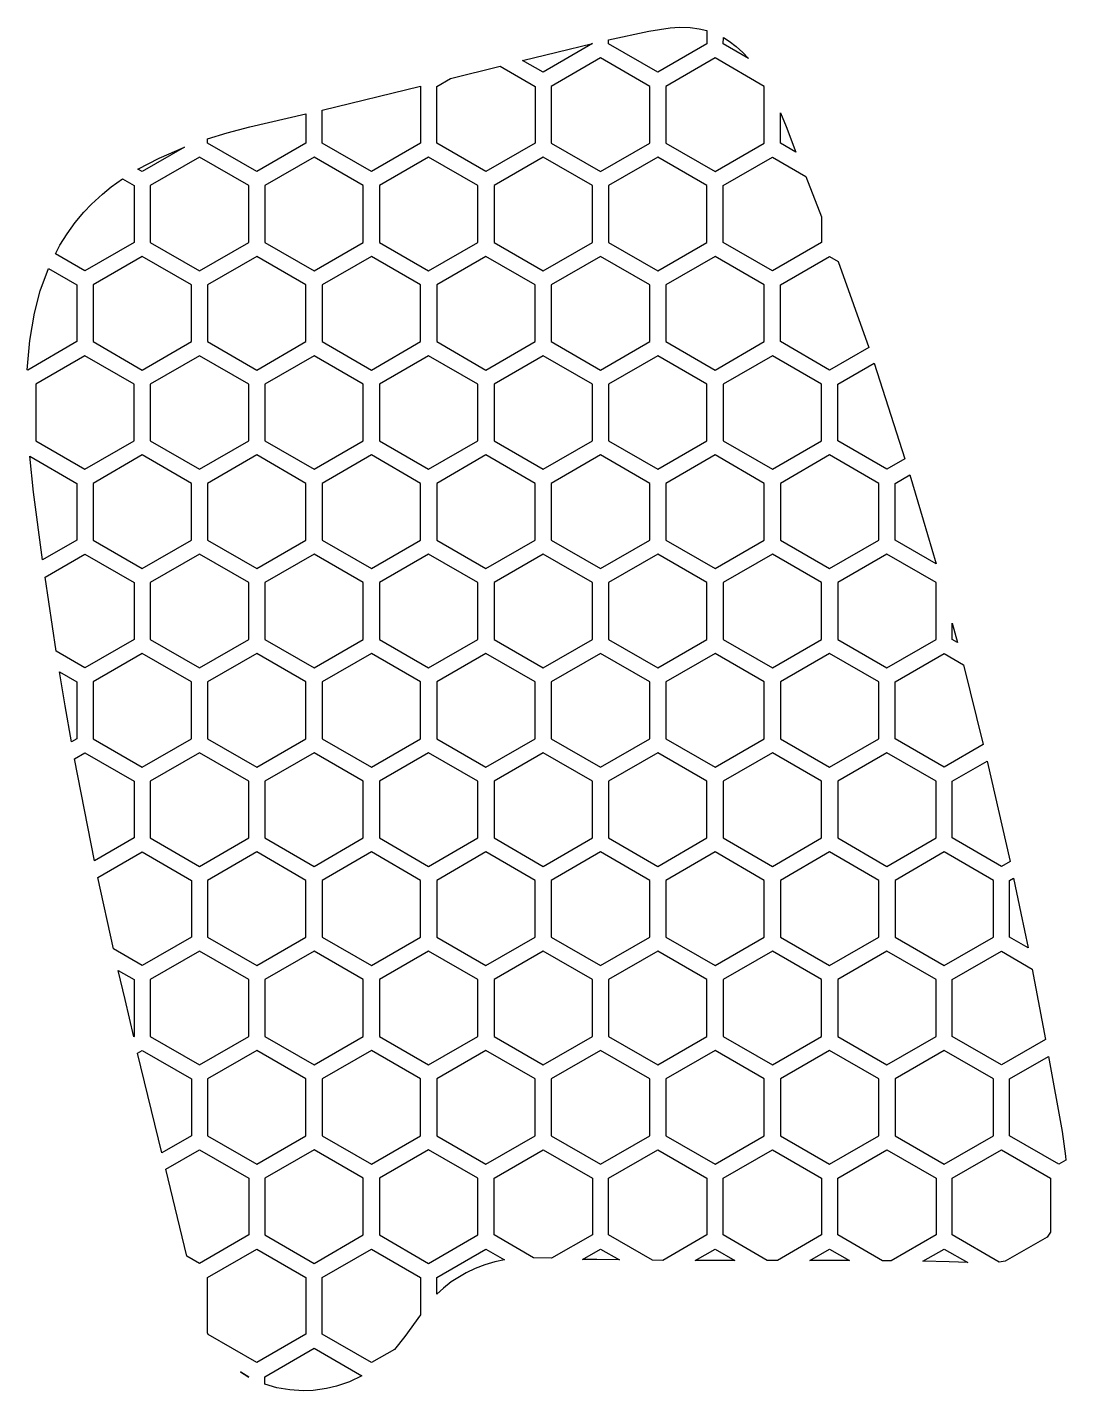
# Model space of a CAD drawing. Header units: millimetres. Extents: x 114.7 to 146.8, y -144.2 to -102.2.
import ezdxf

# ---------------------------------------------------------------- set-up
doc = ezdxf.new("R2010")
doc.units = ezdxf.units.MM

# ---------------------------------------------------------------- blocks, each defined once
blk = doc.blocks.new('HEX')
blk.add_lwpolyline([(1.516, 0.875), (0, 1.75), (-1.516, 0.875), (-1.516, -0.875), (0, -1.75), (1.516, -0.875)], close=True)

msp = doc.modelspace()

# ---------------------------------------------------------------- linework, layer by layer
for points in [[(132.667, -102.602), (133.907, -102.33), (134.568, -102.232), (134.856, -102.215), (135.182, -102.224), (135.462, -102.261), (135.698, -102.319), (135.698, -102.727), (134.183, -103.602), (132.667, -102.727), (132.667, -102.602)], [(130.017, -103.236), (131.072, -102.977), (132.167, -102.717), (130.652, -103.602), (130.017, -103.236)], [(136.206, -102.535), (136.379, -102.643), (136.597, -102.806), (136.8, -102.989), (136.977, -103.177), (136.198, -102.727), (136.206, -102.535)], [(127.792, -103.798), (129.32, -103.411), (130.402, -104.035), (130.402, -105.785), (128.886, -106.66), (127.37, -105.785), (127.37, -104.035), (127.792, -103.798)], [(123.839, -104.767), (126.865, -104.032), (126.87, -105.785), (125.355, -106.66), (123.839, -105.785), (123.839, -104.767)], [(120.308, -105.656), (120.915, -105.47), (121.607, -105.284), (123.339, -104.88), (123.339, -105.785), (121.824, -106.66), (120.308, -105.785), (120.308, -105.656)], [(137.964, -104.854), (138.135, -105.273), (138.44, -106.06), (137.964, -105.785), (137.964, -104.854)], [(118.16, -106.584), (118.811, -106.243), (119.599, -105.906), (118.293, -106.66), (118.16, -106.584)], [(138.742, -106.812), (139.229, -108.058), (139.229, -108.843), (137.714, -109.718), (136.198, -108.843), (136.198, -107.093), (137.714, -106.218), (138.742, -106.812)], [(116.492, -107.916), (116.731, -107.664), (117.069, -107.352), (117.335, -107.135), (117.681, -106.884), (118.043, -107.093), (118.043, -108.843), (116.527, -109.718), (115.616, -109.192), (115.757, -108.932), (115.98, -108.575), (116.23, -108.23), (116.492, -107.916)], [(139.745, -109.43), (140.685, -112.08), (139.479, -112.776), (137.964, -111.901), (137.964, -110.151), (139.479, -109.276), (139.745, -109.43)], [(114.749, -112.769), (114.829, -111.863), (114.972, -111.02), (115.15, -110.339), (115.403, -109.646), (116.277, -110.151), (116.277, -111.901), (114.762, -112.776), (114.749, -112.769)], [(140.849, -112.563), (141.801, -115.513), (141.245, -115.834), (139.729, -114.959), (139.729, -113.209), (140.849, -112.563)], [(115.223, -118.62), (114.945, -116.533), (114.825, -115.429), (116.277, -116.267), (116.277, -118.017), (115.223, -118.62)], [(141.952, -116.004), (142.366, -117.386), (142.758, -118.747), (141.495, -118.017), (141.495, -116.267), (141.952, -116.004)], [(115.641, -121.438), (115.299, -119.16), (116.527, -118.45), (118.043, -119.325), (118.043, -121.075), (116.527, -121.95), (115.641, -121.438)], [(143.26, -120.569), (143.419, -121.167), (143.26, -121.075), (143.26, -120.569)], [(143.601, -121.86), (144.214, -124.313), (143.01, -125.008), (141.495, -124.133), (141.495, -122.383), (143.01, -121.508), (143.601, -121.86)], [(116.11, -124.23), (115.916, -123.119), (115.742, -122.075), (116.277, -122.383), (116.277, -124.133), (116.11, -124.23)], [(116.817, -127.895), (116.204, -124.753), (116.527, -124.566), (118.043, -125.441), (118.043, -127.191), (116.817, -127.895)], [(144.335, -124.821), (145.039, -127.915), (144.776, -128.066), (143.26, -127.191), (143.26, -125.441), (144.335, -124.821)], [(117.405, -130.612), (116.926, -128.414), (118.293, -127.624), (119.808, -128.499), (119.808, -130.249), (118.293, -131.124), (117.405, -130.612)], [(145.149, -128.428), (145.376, -129.508), (145.593, -130.577), (145.026, -130.249), (145.026, -128.499), (145.149, -128.428)], [(145.722, -131.229), (146.132, -133.399), (144.776, -134.182), (143.26, -133.307), (143.26, -131.557), (144.776, -130.682), (145.722, -131.229)], [(118.031, -133.314), (117.762, -132.17), (117.556, -131.276), (118.043, -131.557), (118.043, -133.307), (118.031, -133.314)], [(118.894, -136.893), (118.151, -133.822), (118.293, -133.74), (119.808, -134.615), (119.808, -136.365), (118.894, -136.893)], [(146.227, -133.922), (146.643, -136.233), (146.746, -136.994), (146.756, -137.116), (146.541, -137.24), (145.026, -136.365), (145.026, -134.615), (146.227, -133.922)], [(119.671, -140.075), (119.018, -137.399), (120.058, -136.798), (121.574, -137.673), (121.574, -139.423), (120.058, -140.298), (119.671, -140.075)], [(130.907, -140.142), (130.353, -140.126), (129.136, -139.423), (129.136, -137.673), (130.652, -136.798), (132.167, -137.673), (132.167, -139.423), (130.907, -140.142)], [(134.343, -140.206), (134.019, -140.204), (132.667, -139.423), (132.667, -137.673), (134.183, -136.798), (135.698, -137.673), (135.698, -139.423), (134.343, -140.206)], [(137.87, -140.208), (137.558, -140.208), (136.198, -139.423), (136.198, -137.673), (137.714, -136.798), (139.229, -137.673), (139.229, -139.423), (137.87, -140.208)], [(141.378, -140.221), (141.106, -140.218), (139.729, -139.423), (139.729, -137.673), (141.245, -136.798), (142.76, -137.673), (142.76, -139.423), (141.378, -140.221)], [(146.291, -139.332), (146.182, -139.487), (144.886, -140.235), (144.707, -140.258), (143.26, -139.423), (143.26, -137.673), (144.776, -136.798), (146.291, -137.673), (146.291, -139.332)], [(120.329, -142.487), (120.308, -142.442), (120.308, -140.731), (121.824, -139.856), (123.339, -140.731), (123.339, -142.481), (121.824, -143.356), (120.329, -142.487)], [(126.864, -141.879), (126.386, -142.547), (126.063, -142.947), (125.355, -143.356), (123.839, -142.481), (123.839, -140.731), (125.355, -139.856), (126.87, -140.731), (126.864, -141.879)], [(129.462, -140.189), (129.156, -140.254), (128.851, -140.345), (128.558, -140.457), (128.277, -140.589), (127.818, -140.871), (127.576, -141.06), (127.37, -141.25), (127.37, -140.731), (128.886, -139.856), (129.462, -140.189)], [(133.001, -140.194), (132.308, -140.183), (131.866, -140.175), (132.417, -139.856), (133.001, -140.194)], [(136.56, -140.21), (135.75, -140.21), (135.337, -140.209), (135.948, -139.856), (136.56, -140.21)], [(140.094, -140.211), (139.354, -140.209), (138.871, -140.208), (139.479, -139.856), (140.094, -140.211)], [(143.735, -140.275), (143.166, -140.253), (142.354, -140.235), (143.01, -139.856), (143.735, -140.275)], [(125.059, -143.763), (124.678, -143.945), (124.279, -144.081), (123.973, -144.154), (123.561, -144.21), (123.25, -144.222), (122.84, -144.199), (122.437, -144.129), (122.074, -144.024), (122.074, -143.789), (123.589, -142.914), (125.059, -143.763)], [(121.574, -143.8), (121.415, -143.706), (121.318, -143.642), (121.574, -143.8)]]:
    msp.add_lwpolyline(points, close=True)

# ---------------------------------------------------------------- block references
for p in [(132.417, -104.91), (135.948, -104.91), (120.058, -107.968), (123.589, -107.968), (127.12, -107.968), (130.652, -107.968), (134.183, -107.968), (118.293, -111.026), (121.824, -111.026), (125.355, -111.026), (128.886, -111.026), (132.417, -111.026), (135.948, -111.026), (116.527, -114.084), (120.058, -114.084), (123.589, -114.084), (127.12, -114.084), (130.652, -114.084), (134.183, -114.084), (137.714, -114.084), (118.293, -117.142), (121.824, -117.142), (125.355, -117.142), (128.886, -117.142), (132.417, -117.142), (135.948, -117.142), (139.479, -117.142), (120.058, -120.2), (123.589, -120.2), (127.12, -120.2), (130.652, -120.2), (134.183, -120.2), (137.714, -120.2), (141.245, -120.2), (118.293, -123.258), (121.824, -123.258), (125.355, -123.258), (128.886, -123.258), (132.417, -123.258), (135.948, -123.258), (139.479, -123.258), (120.058, -126.316), (123.589, -126.316), (127.12, -126.316), (130.652, -126.316), (134.183, -126.316), (137.714, -126.316), (141.245, -126.316), (121.824, -129.374), (125.355, -129.374), (128.886, -129.374), (132.417, -129.374), (135.948, -129.374), (139.479, -129.374), (143.01, -129.374), (120.058, -132.432), (123.589, -132.432), (127.12, -132.432), (130.652, -132.432), (134.183, -132.432), (137.714, -132.432), (141.245, -132.432), (121.824, -135.49), (125.355, -135.49), (128.886, -135.49), (132.417, -135.49), (135.948, -135.49), (139.479, -135.49), (143.01, -135.49), (123.589, -138.548), (127.12, -138.548)]:
    msp.add_blockref('HEX', p)

doc.saveas('drawing.dxf')
